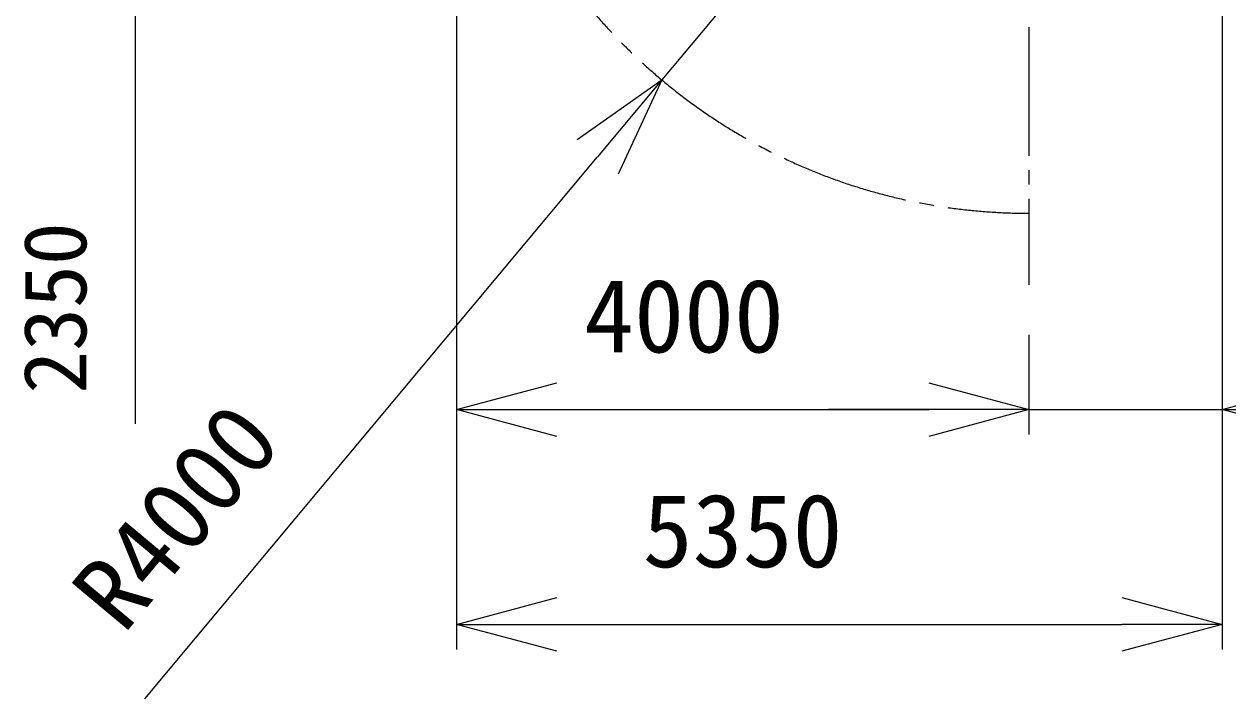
# Model space of a CAD drawing. Units: millimetres, scale not verified. Extents: x -30277 to 30315, y -43443 to 47718.
# Drawn here: x -28547 to -20134, y 30495 to 35207 of the extents above; entities that cross this region are included whole.
import ezdxf
from ezdxf.enums import TextEntityAlignment as Align

# ---------------------------------------------------------------- set-up
doc = ezdxf.new("R2010")
doc.units = ezdxf.units.MM
doc.header["$LTSCALE"] = 100
doc.linetypes.add('CHAIN2', pattern=[12, 9, -1, 1, -1])
doc.layers.add('0-3_12 常用一点鎖線', color=3, linetype='CHAIN2', lineweight=18)
doc.layers.add('0-5_05 寸法', color=7, linetype='Continuous', lineweight=18)
doc.styles.add('ＭＳ ゴシック', font='')
doc.styles.get('ＭＳ ゴシック').set_extended_font_data('MS Gothic')

msp = doc.modelspace()

# ---------------------------------------------------------------- linework, layer by layer
at = {"layer": '0-3_12 常用一点鎖線'}
msp.add_line((-21525.1, 42386.2), (-21525.1, 33386.2), dxfattribs=at)
msp.add_arc((-21525.1, 37886.2), 4000, 90, 270, dxfattribs=at)
at = {"layer": '0-5_05 寸法'}
for p, q in [((-21525.1, 37886.2), (-24090.3, 34817.1)), ((-25525.1, 37536.2), (-25525.1, 32340.3)), ((-25525.1, 37536.2), (-25525.1, 30840.3)), ((-20175.1, 36686.2), (-20175.1, 32340.3)), ((-27770.4, 35536.2), (-27770.4, 32416.2)), ((-24090.3, 34817.1), (-24539.2, 34280)), ((-20175.1, 34439.4), (-20175.1, 30840.3)), ((-27702.6, 30495.1), (-24539.2, 34280)), ((-21525.1, 33036.2), (-21525.1, 32340.3)), ((-21525.1, 33028.4), (-21525.1, 32340.3)), ((-25525.1, 32515.3), (-24825.1, 32515.3)), ((-24825.1, 32515.3), (-22225.1, 32515.3)), ((-22225.1, 32515.3), (-22925.1, 32515.3)), ((-21525.1, 32515.3), (-22225.1, 32515.3)), ((-21525.1, 32515.3), (-22225.1, 32515.3)), ((-21525.1, 32515.3), (-20175.1, 32515.3)), ((-20175.1, 32515.3), (-19475.1, 32515.3)), ((-25525.1, 31015.3), (-24825.1, 31015.3)), ((-24825.1, 31015.3), (-20875.1, 31015.3)), ((-20175.1, 31015.3), (-20875.1, 31015.3))]:
    msp.add_line(p, q, dxfattribs=at)
for points in [[(-24683.1, 34400.2), (-24090.3, 34817.1), (-24395.3, 34159.7)], [(-24825.1, 32327.8), (-25525.1, 32515.3), (-24825.1, 32702.9)], [(-22225.1, 32702.9), (-21525.1, 32515.3), (-22225.1, 32327.8)], [(-22225.1, 32702.9), (-21525.1, 32515.3), (-22225.1, 32327.8)], [(-19475.1, 32327.8), (-20175.1, 32515.3), (-19475.1, 32702.9)], [(-24825.1, 30827.8), (-25525.1, 31015.3), (-24825.1, 31202.9)], [(-20875.1, 31202.9), (-20175.1, 31015.3), (-20875.1, 30827.8)]]:
    msp.add_lwpolyline(points, dxfattribs=at)

# ---------------------------------------------------------------- texts
at = {"layer": '0-5_05 寸法', "style": 'ＭＳ ゴシック'}
for s, height, rotation, p in [('2350', 439.9, 90, (-27980.4, 32626.2)), ('R4000', 513.2, 50.111, (-27733.4, 30840.2))]:
    msp.add_text(s, height=height, rotation=rotation, dxfattribs=at).set_placement(p, align=Align.BOTTOM_LEFT)
for s, p in [('4000', (-24633.4, 32760.3)), ('5350', (-24224.1, 31260.3))]:
    msp.add_text(s, height=513.2, dxfattribs=at).set_placement(p, align=Align.BOTTOM_LEFT)

doc.saveas('drawing.dxf')
